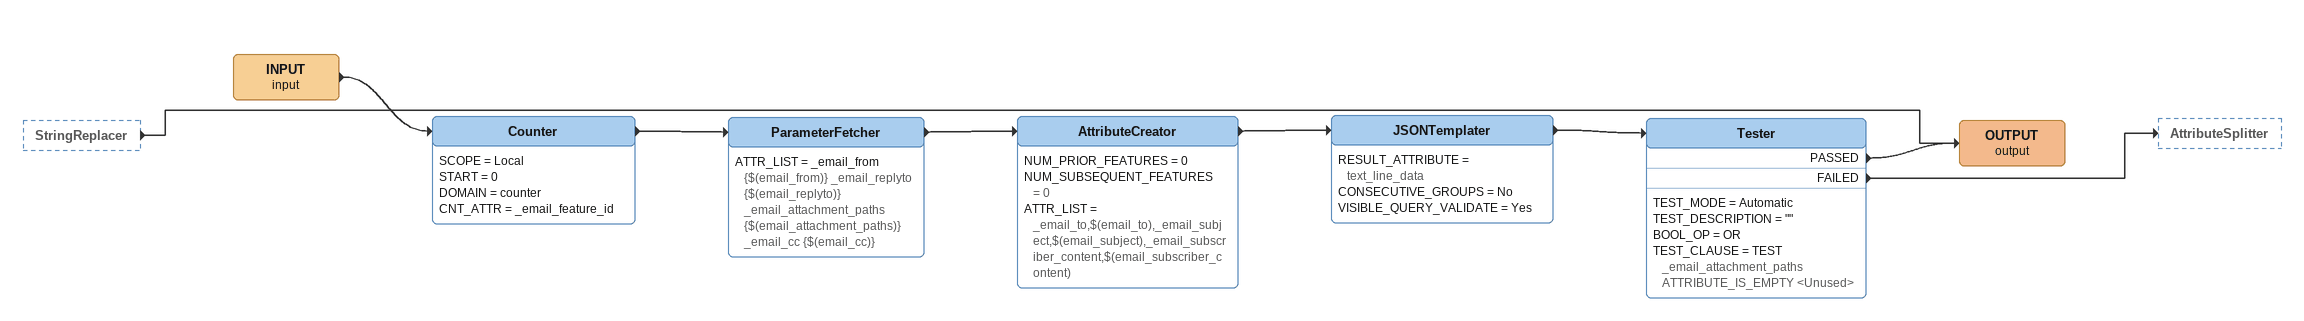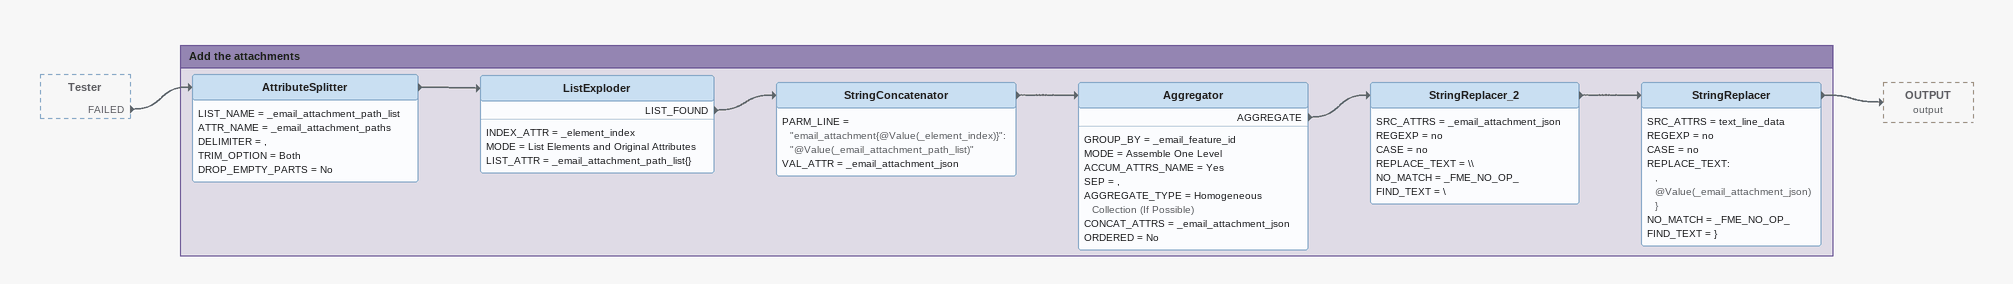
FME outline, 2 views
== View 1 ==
StringReplacer [outside]
    -> OUTPUT (output)
INPUT (input)
    -> Counter
Counter
    SCOPE = Local
    START = 0
    DOMAIN = counter
    CNT_ATTR = _email_feature_id
    -> ParameterFetcher
ParameterFetcher
    ATTR_LIST = _email_from {$(email_from)} _email_replyto {$(email_replyto)} _email_attachment_paths {$(email_attachment_paths)} _email_cc {$(email_cc)}
    -> AttributeCreator
AttributeCreator
    NUM_PRIOR_FEATURES = 0
    NUM_SUBSEQUENT_FEATURES = 0
    ATTR_LIST = _email_to,$(email_to),_email_subject,$(email_subject),_email_subscriber_content,$(email_subscriber_content)
    -> JSONTemplater
JSONTemplater
    RESULT_ATTRIBUTE = text_line_data
    CONSECUTIVE_GROUPS = No
    VISIBLE_QUERY_VALIDATE = Yes
    -> Tester
Tester
    TEST_MODE = Automatic
    TEST_DESCRIPTION = ""
    BOOL_OP = OR
    TEST_CLAUSE = TEST _email_attachment_paths ATTRIBUTE_IS_EMPTY <Unused>
    PASSED -> OUTPUT (output)
    FAILED -> AttributeSplitter
OUTPUT (output)

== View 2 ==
Tester [outside]
    FAILED -> AttributeSplitter

Bookmark: Add the attachments
AttributeSplitter
    LIST_NAME = _email_attachment_path_list
    ATTR_NAME = _email_attachment_paths
    DELIMITER = ,
    TRIM_OPTION = Both
    DROP_EMPTY_PARTS = No
    -> ListExploder
ListExploder
    INDEX_ATTR = _element_index
    MODE = List Elements and Original Attributes
    LIST_ATTR = _email_attachment_path_list{}
    LIST_FOUND -> StringConcatenator
StringConcatenator
    PARM_LINE = "email_attachment{@Value(_element_index)}": "@Value(_email_attachment_path_list)"
    VAL_ATTR = _email_attachment_json
    -> Aggregator
Aggregator
    GROUP_BY = _email_feature_id
    MODE = Assemble One Level
    ACCUM_ATTRS_NAME = Yes
    SEP = ,
    AGGREGATE_TYPE = Homogeneous Collection (If Possible)
    CONCAT_ATTRS = _email_attachment_json
    ORDERED = No
    AGGREGATE -> StringReplacer_2
StringReplacer_2
    SRC_ATTRS = _email_attachment_json
    REGEXP = no
    CASE = no
    REPLACE_TEXT = \\
    NO_MATCH = _FME_NO_OP_
    FIND_TEXT = \
    -> StringReplacer
StringReplacer
    SRC_ATTRS = text_line_data
    REGEXP = no
    CASE = no
    REPLACE_TEXT:
      ,
      @Value(_email_attachment_json)
      }
    NO_MATCH = _FME_NO_OP_
    FIND_TEXT = }
    -> OUTPUT (output)
